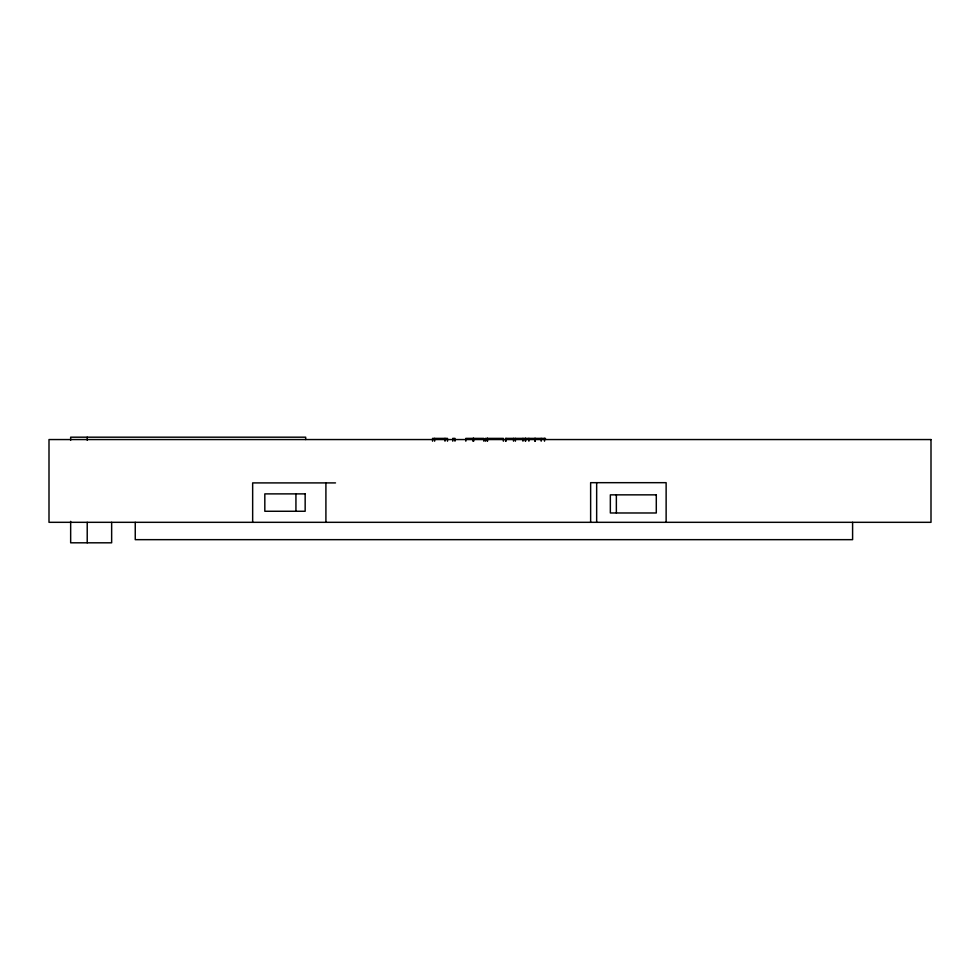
<?xml version="1.0" encoding="UTF-8"?>
<svg xmlns="http://www.w3.org/2000/svg" width="980" height="980" viewBox="0 0 980 980"><rect width="100%" height="100%" fill="white"/><g stroke="black" fill="none" stroke-linecap="round" stroke-linejoin="round"><path stroke-width="1.47" d="M545.517 438.391L505.607 438.391L505.607 441.196M335.503 482.907L252.656 482.907L252.656 522.316M852.6 522.316L852.6 539.662L135.252 539.662L135.252 522.316M666.13 522.316L666.13 482.675L590.634 482.675L590.634 522.316M616.359 494.851L616.359 512.981M596.661 482.675L596.661 522.316M544.525 438.391L544.525 441.196M541.181 438.391L541.181 441.196M535.117 438.391L535.117 441.196M535.007 438.391L535.007 441.196M528.894 438.391L528.894 441.196M525.574 438.391L525.574 441.196M525.39 438.391L525.39 441.196M522.952 438.391L522.952 441.196M515.394 438.391L515.394 441.196M513.52 438.391L513.52 441.196M505.986 438.391L505.986 441.196M503.365 441.196L503.365 438.391L485.419 438.391L485.419 441.196M487.489 438.391L487.489 441.196M487.415 438.391L487.317 441.196M483.814 441.196L483.814 438.391L465.819 438.391L465.819 441.196M473.659 438.391L473.659 441.196M473.34 438.391L473.34 441.196M473.144 438.391L473.144 441.196M454.977 441.196L454.977 438.391L452.76 438.391L452.76 441.196M447.505 441.196L447.505 438.391L432.56 438.391L432.56 441.196M444.994 438.391L444.994 441.196M434.642 438.391L434.642 441.196M325.911 482.907L325.911 522.316M305.674 439.555L305.674 437.19L70.658 437.19L70.658 440.253M295.936 493.883L295.936 511.266M111.647 522.316L111.647 542.81L70.658 542.81L70.658 521.385M87.22 437.19L87.22 440.228M87.22 522.316L87.22 542.81M931 439.555L49 439.555L49 522.316L931 522.316L931 439.555M305.16 493.883L264.821 493.883L264.821 511.266L305.16 511.266L305.16 493.883M656.294 494.851L610.344 494.851L610.344 512.981L656.294 512.981L656.294 494.851"/></g></svg>
